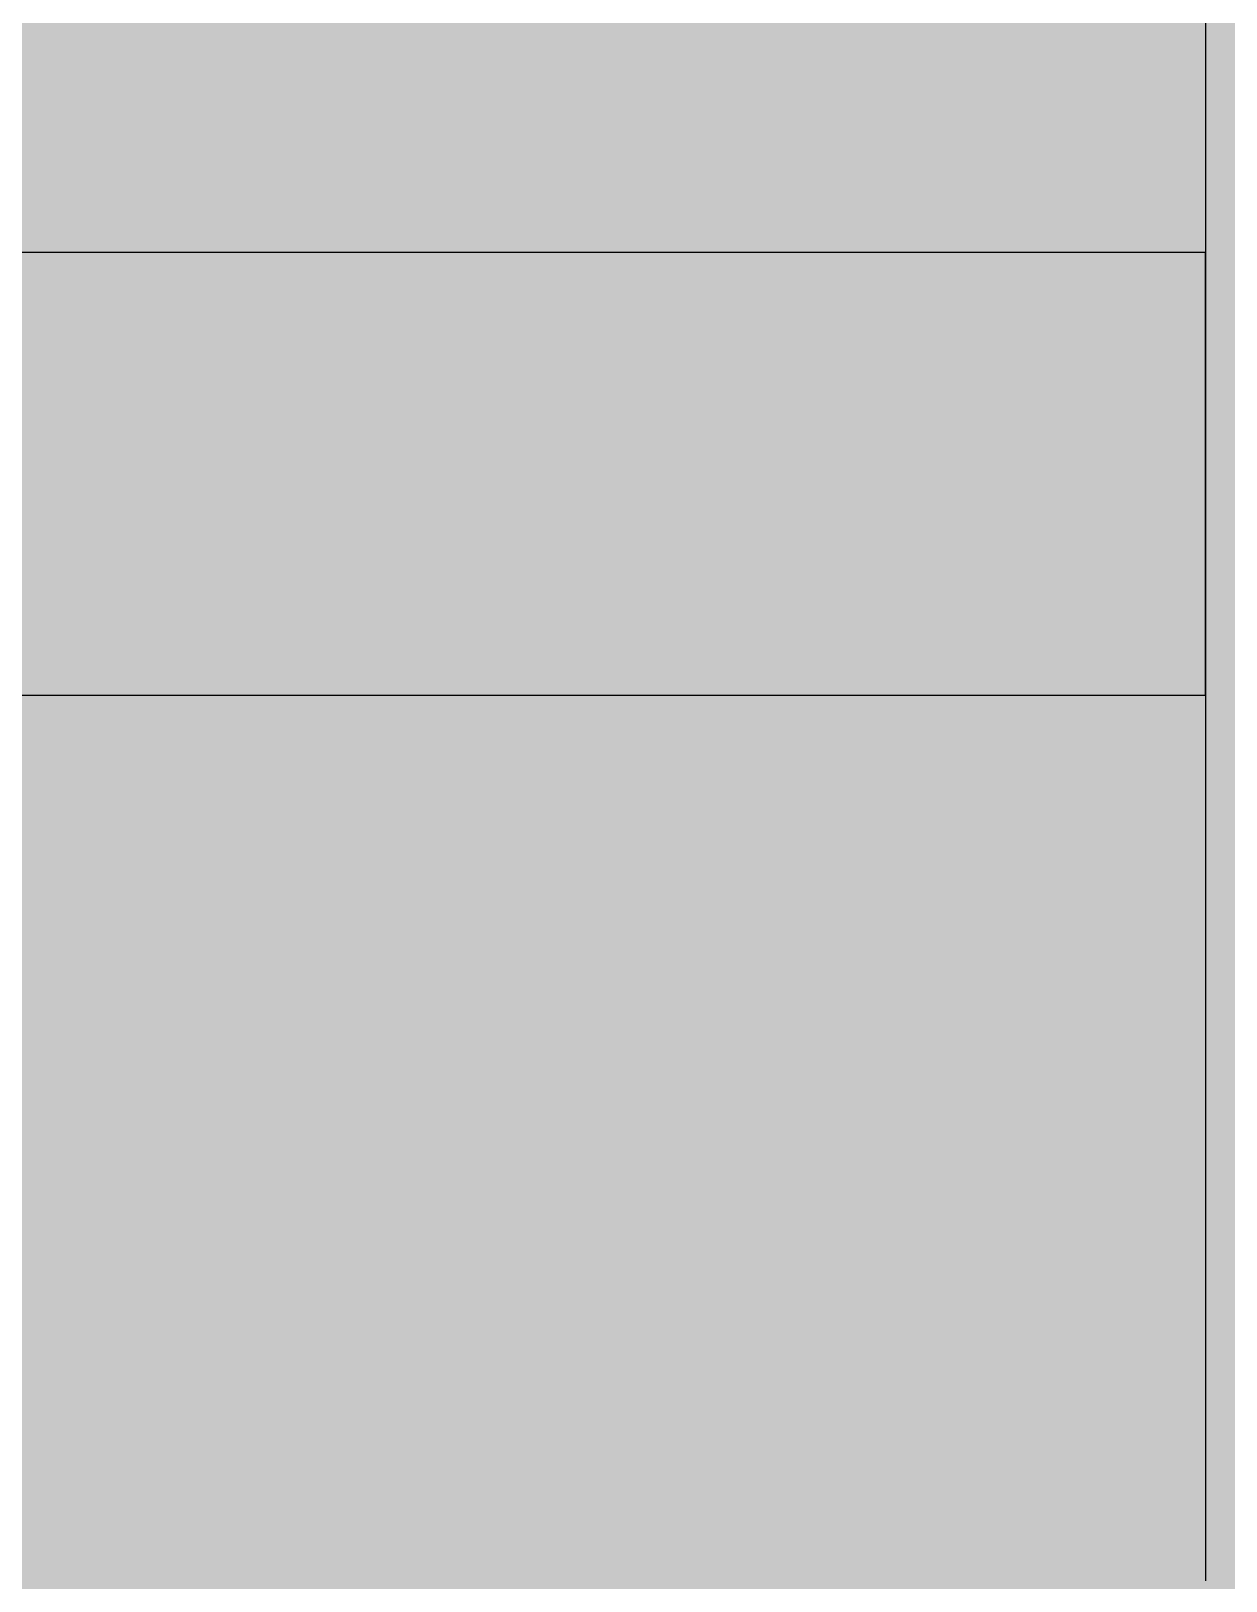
# Model space of a CAD drawing. Header units: inches. Extents: x -4501 to -113, y 9396 to 12816.
# Drawn here: x -2143.564 to -2140.865, y 12085.089 to 12088.589 of the extents above; entities that cross this region are included whole.
import ezdxf

# ---------------------------------------------------------------- set-up
doc = ezdxf.new("R2010")
doc.units = ezdxf.units.IN
doc.header["$MEASUREMENT"] = 0
for name, color, linetype, lineweight in [('A-GENM', 5, 'Continuous', 9), ('A-GENM-1', 5, 'Continuous', 25), ('A-WALL-5', 113, 'Continuous', 5)]:
    doc.layers.add(name, color=color, linetype=linetype, lineweight=lineweight)

# ---------------------------------------------------------------- blocks, each defined once
blk = doc.blocks.new('_THE_ WINDOW _ DOOR - Window - 1st Floor-1770675-FLOOR PLAN - 1ST FLOOR')
at = {"layer": 'A-GENM'}
h = blk.add_hatch(color=256, dxfattribs=at)
h.paths.add_polyline_path([(-19.0125, 0.8125), (-17.0125, 0.8125), (-17.0125, 4.8125), (-19.0125, 4.8125), (-19.0125, 1.8125)], flags=0)
h.paths.add_polyline_path([(17.0125, 0.8125), (19.0125, 0.8125), (19.0125, 4.8125), (17.0125, 4.8125), (17.0125, 1.8125)], flags=0)
h = blk.add_hatch(color=256, dxfattribs=at)
h.paths.add_polyline_path([(-17.0125, 0.8125), (17.0125, 0.8125), (17.0125, 2.8125), (-17.0125, 2.8125), (-17.0125, 1.8125)], flags=0)
h.paths.add_polyline_path([(-17.0125, 3.8125), (17.0125, 3.8125), (17.0125, 4.8125), (-17.0125, 4.8125), (-17.0125, 4.3125)], flags=0)
blk.add_hatch(color=256, dxfattribs=at).paths.add_polyline_path([(17.0125, 2.8125), (17.0125, 3.8125), (-17.0125, 3.8125), (-17.0125, 2.8125), (4.2, 2.8125)], flags=0)
at = {"layer": 'A-GENM-1'}
for p, q in [((17.0125, 4.8125), (17.0125, 0.8125)), ((17.0125, 3.8125), (-17.0125, 3.8125)), ((17.0125, 2.8125), (17.0125, 3.8125)), ((-17.0125, 2.8125), (17.0125, 2.8125))]:
    blk.add_line(p, q, dxfattribs=at)

msp = doc.modelspace()

# ---------------------------------------------------------------- hatches: boundary and pattern name
at = {"layer": 'A-WALL-5'}
msp.add_hatch(color=256, dxfattribs=at).paths.add_polyline_path([(-2176.9362, 12079.9644), (-2138.9112, 12079.9644), (-2138.9112, 12085.0894), (-2176.9362, 12085.0894)], flags=0)

# ---------------------------------------------------------------- block references
at = {"layer": 'A-GENM'}
msp.add_blockref('_THE_ WINDOW _ DOOR - Window - 1st Floor-1770675-FLOOR PLAN - 1ST FLOOR', (-2157.9237, 12084.2769), dxfattribs=at)

doc.saveas('drawing.dxf')
